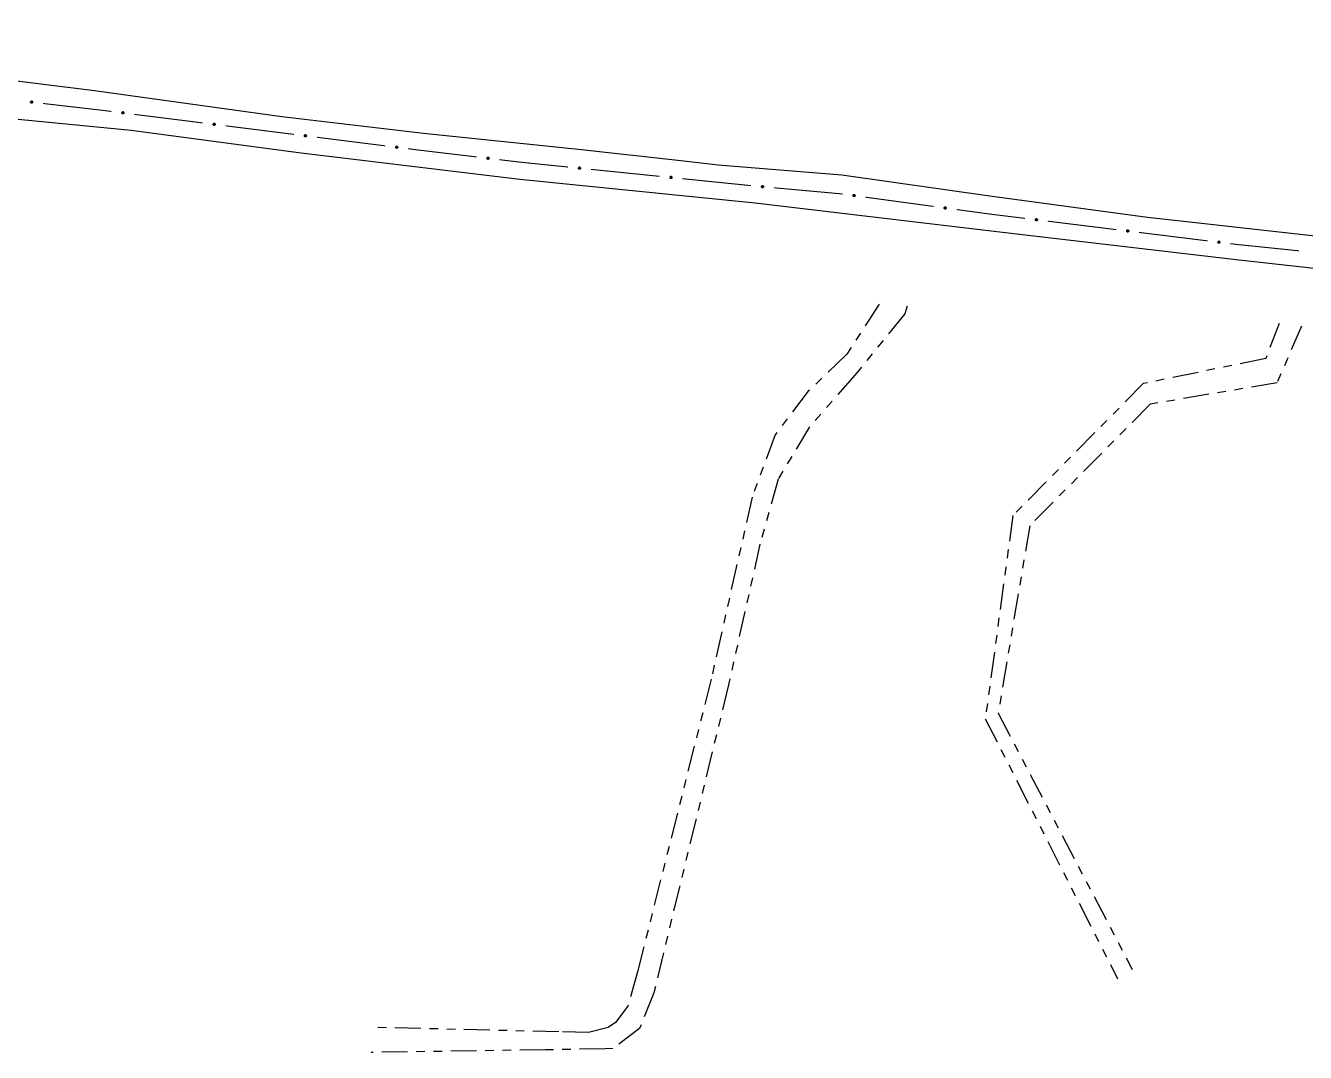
# Model space of a CAD drawing. Extents: x 211453 to 215163, y 4877397 to 4881305.
# Drawn here: x 212840 to 213062.6, y 4878613 to 4878791.7 of the extents above; entities that cross this region are included whole.
import ezdxf

# ---------------------------------------------------------------- set-up
doc = ezdxf.new("R2010")
doc.units = 0
doc.header["$LTSCALE"] = 1.5
doc.header["$MEASUREMENT"] = 0
doc.linetypes.add('TRACO_25', pattern=[8, 3, -1, 1, -1, 1, -1])
for name, color, linetype in [('SV-EIXO-ROD-ESTR', 7, 'CONTINUOUS'), ('SV-EST-MUNIC-PAV', 20, 'CONTINUOUS'), ('SV-RUA-NAO-PAV', 7, 'CONTINUOUS')]:
    doc.layers.add(name, color=color, linetype=linetype)

msp = doc.modelspace()

# ---------------------------------------------------------------- linework, layer by layer
at = {"layer": 'SV-EIXO-ROD-ESTR'}
for points in [[(212841.171899, 4878778.209298), (212841.134022, 4878778.178356), (212841.095142, 4878778.159508), (212841.058189, 4878778.153122), (212841.024064, 4878778.155993), (212840.989482, 4878778.162863), (212840.956145, 4878778.177481), (212840.922739, 4878778.201901), (212840.891433, 4878778.239679), (212840.874744, 4878778.280777), (212840.866544, 4878778.31667), (212840.867489, 4878778.352427), (212840.874726, 4878778.385909), (212840.891055, 4878778.420035), (212840.916133, 4878778.453648), (212840.954882, 4878778.484207), (212840.993126, 4878778.502424), (212841.029031, 4878778.507662), (212841.064972, 4878778.506484), (212841.100192, 4878778.499048), (212841.132834, 4878778.48451), (212841.166631, 4878778.459199), (212841.196287, 4878778.420555), (212841.214891, 4878778.382618), (212841.220632, 4878778.346797), (212841.218676, 4878778.311439), (212841.212208, 4878778.27667), (212841.198908, 4878778.242547), (212841.171899, 4878778.209298)], [(212857.060716, 4878776.337466), (212857.02252, 4878776.306918), (212856.983447, 4878776.288475), (212856.94643, 4878776.282472), (212856.912336, 4878776.285696), (212856.877828, 4878776.292924), (212856.844644, 4878776.307887), (212856.811492, 4878776.332652), (212856.78058, 4878776.370752), (212856.764317, 4878776.412021), (212856.75649, 4878776.447997), (212856.757805, 4878776.483741), (212856.765388, 4878776.517147), (212856.782071, 4878776.551102), (212856.807496, 4878776.584453), (212856.846559, 4878776.61461), (212856.88499, 4878776.632429), (212856.920947, 4878776.637295), (212856.956874, 4878776.635745), (212856.992015, 4878776.627944), (212857.024505, 4878776.613068), (212857.058038, 4878776.587409), (212857.087291, 4878776.548459), (212857.105501, 4878776.510332), (212857.110871, 4878776.474453), (212857.108549, 4878776.439117), (212857.10172, 4878776.404417), (212857.088068, 4878776.370434), (212857.060716, 4878776.337466)], [(212872.935948, 4878774.343222), (212872.897752, 4878774.312674), (212872.858679, 4878774.29423), (212872.821662, 4878774.288227), (212872.787568, 4878774.291452), (212872.75306, 4878774.298679), (212872.719876, 4878774.313642), (212872.686724, 4878774.338407), (212872.655812, 4878774.376507), (212872.639549, 4878774.417776), (212872.631722, 4878774.453752), (212872.633037, 4878774.489497), (212872.64062, 4878774.522902), (212872.657303, 4878774.556858), (212872.682728, 4878774.590209), (212872.721791, 4878774.620365), (212872.760222, 4878774.638184), (212872.796179, 4878774.64305), (212872.832106, 4878774.6415), (212872.867247, 4878774.6337), (212872.899736, 4878774.618824), (212872.93327, 4878774.593164), (212872.962523, 4878774.554214), (212872.980733, 4878774.516088), (212872.986103, 4878774.480208), (212872.98378, 4878774.444872), (212872.976952, 4878774.410173), (212872.9633, 4878774.376189), (212872.935948, 4878774.343222)], [(212888.811187, 4878772.34902), (212888.772992, 4878772.318472), (212888.733919, 4878772.300028), (212888.696902, 4878772.294024), (212888.662808, 4878772.297249), (212888.6283, 4878772.304475), (212888.595116, 4878772.319438), (212888.561963, 4878772.344202), (212888.531051, 4878772.382302), (212888.514787, 4878772.42357), (212888.506959, 4878772.459546), (212888.508274, 4878772.495291), (212888.515857, 4878772.528697), (212888.532538, 4878772.562652), (212888.557963, 4878772.596004), (212888.597026, 4878772.626161), (212888.635456, 4878772.64398), (212888.671413, 4878772.648847), (212888.70734, 4878772.647298), (212888.742482, 4878772.639497), (212888.774971, 4878772.624622), (212888.808505, 4878772.598963), (212888.837759, 4878772.560014), (212888.855969, 4878772.521887), (212888.86134, 4878772.486008), (212888.859018, 4878772.450672), (212888.85219, 4878772.415972), (212888.838539, 4878772.381989), (212888.811187, 4878772.34902)], [(212904.68645, 4878770.355026), (212904.648255, 4878770.324477), (212904.609182, 4878770.306033), (212904.572165, 4878770.300029), (212904.538071, 4878770.303254), (212904.503563, 4878770.31048), (212904.470379, 4878770.325443), (212904.437227, 4878770.350207), (212904.406314, 4878770.388307), (212904.39005, 4878770.429575), (212904.382223, 4878770.465551), (212904.383538, 4878770.501296), (212904.39112, 4878770.534702), (212904.407802, 4878770.568657), (212904.433226, 4878770.602009), (212904.472289, 4878770.632166), (212904.510719, 4878770.649985), (212904.546676, 4878770.654852), (212904.582603, 4878770.653303), (212904.617745, 4878770.645502), (212904.650235, 4878770.630627), (212904.683768, 4878770.604968), (212904.713022, 4878770.566019), (212904.731233, 4878770.527892), (212904.736603, 4878770.492013), (212904.734281, 4878770.456677), (212904.727454, 4878770.421977), (212904.713802, 4878770.387994), (212904.68645, 4878770.355026)], [(212920.571647, 4878768.436426), (212920.533648, 4878768.405635), (212920.494694, 4878768.386942), (212920.457716, 4878768.380702), (212920.423602, 4878768.383708), (212920.389048, 4878768.390714), (212920.355769, 4878768.405464), (212920.32246, 4878768.430017), (212920.291304, 4878768.467918), (212920.274777, 4878768.509082), (212920.26672, 4878768.545007), (212920.267807, 4878768.58076), (212920.275175, 4878768.614213), (212920.29164, 4878768.648275), (212920.316851, 4878768.681788), (212920.355721, 4878768.712194), (212920.394036, 4878768.730258), (212920.429961, 4878768.735355), (212920.465898, 4878768.734035), (212920.501089, 4878768.726459), (212920.533672, 4878768.711792), (212920.567369, 4878768.686347), (212920.596871, 4878768.647585), (212920.615325, 4878768.609576), (212920.620924, 4878768.573732), (212920.618828, 4878768.538381), (212920.612222, 4878768.503639), (212920.598788, 4878768.469569), (212920.571647, 4878768.436426)], [(212936.480661, 4878766.719895), (212936.443197, 4878766.688455), (212936.404569, 4878766.669096), (212936.367704, 4878766.662222), (212936.333543, 4878766.664642), (212936.298874, 4878766.671054), (212936.265347, 4878766.68523), (212936.231621, 4878766.709207), (212936.199819, 4878766.746568), (212936.182588, 4878766.787442), (212936.173915, 4878766.823223), (212936.174387, 4878766.858989), (212936.181181, 4878766.892564), (212936.197058, 4878766.926903), (212936.22169, 4878766.960845), (212936.260031, 4878766.991913), (212936.298031, 4878767.010633), (212936.333864, 4878767.016346), (212936.369817, 4878767.015643), (212936.405133, 4878767.008672), (212936.437964, 4878766.994567), (212936.472093, 4878766.969705), (212936.502256, 4878766.931455), (212936.521359, 4878766.893768), (212936.527574, 4878766.858026), (212936.526085, 4878766.822645), (212936.520076, 4878766.787794), (212936.507229, 4878766.753498), (212936.480661, 4878766.719895)], [(212952.39849, 4878765.10041), (212952.361025, 4878765.06897), (212952.322397, 4878765.049611), (212952.285532, 4878765.042737), (212952.251372, 4878765.045157), (212952.216703, 4878765.051569), (212952.183176, 4878765.065745), (212952.149449, 4878765.089722), (212952.117647, 4878765.127083), (212952.100416, 4878765.167957), (212952.091743, 4878765.203738), (212952.092216, 4878765.239504), (212952.099009, 4878765.273079), (212952.114886, 4878765.307418), (212952.139518, 4878765.34136), (212952.17786, 4878765.372428), (212952.21586, 4878765.391148), (212952.251692, 4878765.396861), (212952.287646, 4878765.396158), (212952.322962, 4878765.389187), (212952.355792, 4878765.375082), (212952.389921, 4878765.35022), (212952.420085, 4878765.31197), (212952.439188, 4878765.274283), (212952.445402, 4878765.238541), (212952.443913, 4878765.20316), (212952.437905, 4878765.168309), (212952.425058, 4878765.134013), (212952.39849, 4878765.10041)], [(212968.318913, 4878763.494813), (212968.28181, 4878763.462949), (212968.243405, 4878763.44315), (212968.206621, 4878763.435856), (212968.172435, 4878763.437886), (212968.137695, 4878763.443902), (212968.104008, 4878763.457695), (212968.070011, 4878763.481285), (212968.037785, 4878763.518281), (212968.020088, 4878763.558956), (212968.011008, 4878763.594636), (212968.011072, 4878763.630405), (212968.017482, 4878763.664055), (212968.032967, 4878763.698573), (212968.05721, 4878763.732793), (212968.095194, 4878763.764297), (212968.132978, 4878763.783449), (212968.168743, 4878763.78957), (212968.204702, 4878763.789278), (212968.240095, 4878763.782711), (212968.273085, 4878763.768981), (212968.307495, 4878763.74451), (212968.338093, 4878763.706607), (212968.357625, 4878763.66914), (212968.364247, 4878763.633471), (212968.363162, 4878763.598075), (212968.357551, 4878763.563158), (212968.345096, 4878763.528718), (212968.318913, 4878763.494813)], [(212984.236095, 4878761.940882), (212984.197599, 4878761.910715), (212984.158344, 4878761.892659), (212984.12127, 4878761.887023), (212984.08721, 4878761.890586), (212984.052775, 4878761.898155), (212984.019741, 4878761.913445), (212983.986836, 4878761.938538), (212983.956303, 4878761.976942), (212983.94045, 4878762.01837), (212983.932979, 4878762.054422), (212983.934649, 4878762.090152), (212983.942563, 4878762.123481), (212983.959581, 4878762.157269), (212983.985335, 4878762.190367), (212984.024695, 4878762.220135), (212984.063301, 4878762.237572), (212984.099304, 4878762.242081), (212984.135214, 4878762.240175), (212984.170277, 4878762.232027), (212984.202617, 4878762.21683), (212984.235894, 4878762.190839), (212984.26476, 4878762.151601), (212984.282591, 4878762.113296), (212984.287605, 4878762.077365), (212984.284933, 4878762.042054), (212984.277761, 4878762.007424), (212984.263773, 4878761.973577), (212984.236095, 4878761.940882)], [(213000.090784, 4878759.78941), (213000.052288, 4878759.759243), (213000.013034, 4878759.741187), (212999.975959, 4878759.735551), (212999.941899, 4878759.739114), (212999.907464, 4878759.746683), (212999.87443, 4878759.761974), (212999.841525, 4878759.787066), (212999.810992, 4878759.825471), (212999.795139, 4878759.866899), (212999.787669, 4878759.902951), (212999.789338, 4878759.93868), (212999.797252, 4878759.972009), (212999.81427, 4878760.005798), (212999.840024, 4878760.038895), (212999.879384, 4878760.068663), (212999.91799, 4878760.0861), (212999.953993, 4878760.09061), (212999.989903, 4878760.088704), (213000.024966, 4878760.080555), (213000.057306, 4878760.065358), (213000.090583, 4878760.039367), (213000.119449, 4878760.00013), (213000.13728, 4878759.961824), (213000.142294, 4878759.925893), (213000.139622, 4878759.890582), (213000.13245, 4878759.855952), (213000.118462, 4878759.822106), (213000.090784, 4878759.78941)], [(213015.959967, 4878757.739252), (213015.921852, 4878757.708604), (213015.882827, 4878757.690058), (213015.845826, 4878757.683958), (213015.811724, 4878757.687093), (213015.777197, 4878757.694229), (213015.743974, 4878757.709105), (213015.710757, 4878757.733783), (213015.679745, 4878757.771802), (213015.663373, 4878757.813027), (213015.655452, 4878757.848983), (213015.656673, 4878757.884731), (213015.664168, 4878757.918156), (213015.680761, 4878757.952155), (213015.706099, 4878757.985573), (213015.745083, 4878758.015832), (213015.783466, 4878758.033752), (213015.81941, 4878758.038713), (213015.855341, 4878758.037257), (213015.890503, 4878758.029549), (213015.923031, 4878758.014759), (213015.956632, 4878757.989187), (213015.985988, 4878757.950314), (213016.004298, 4878757.912235), (213016.009762, 4878757.87637), (213016.007532, 4878757.841028), (213016.000795, 4878757.806311), (213015.987233, 4878757.772292), (213015.959967, 4878757.739252)], [(213031.840386, 4878755.786741), (213031.802271, 4878755.756093), (213031.763246, 4878755.737547), (213031.726245, 4878755.731447), (213031.692143, 4878755.734582), (213031.657616, 4878755.741718), (213031.624392, 4878755.756594), (213031.591176, 4878755.781272), (213031.560163, 4878755.819291), (213031.543792, 4878755.860516), (213031.53587, 4878755.896472), (213031.537092, 4878755.93222), (213031.544587, 4878755.965645), (213031.56118, 4878755.999644), (213031.586517, 4878756.033062), (213031.625501, 4878756.063321), (213031.663885, 4878756.081241), (213031.699829, 4878756.086202), (213031.73576, 4878756.084746), (213031.770922, 4878756.077038), (213031.80345, 4878756.062248), (213031.837051, 4878756.036676), (213031.866407, 4878755.997803), (213031.884716, 4878755.959724), (213031.890181, 4878755.923859), (213031.887951, 4878755.888517), (213031.881214, 4878755.8538), (213031.867651, 4878755.819781), (213031.840386, 4878755.786741)], [(213047.720231, 4878753.82987), (213047.682106, 4878753.799235), (213047.643075, 4878753.780702), (213047.606072, 4878753.774614), (213047.571971, 4878753.77776), (213047.537446, 4878753.784908), (213047.504228, 4878753.799795), (213047.471019, 4878753.824484), (213047.440019, 4878753.862513), (213047.423662, 4878753.903744), (213047.415752, 4878753.939702), (213047.416986, 4878753.97545), (213047.424492, 4878754.008873), (213047.441096, 4878754.042866), (213047.466444, 4878754.076276), (213047.505438, 4878754.106522), (213047.543828, 4878754.124429), (213047.579774, 4878754.129378), (213047.615704, 4878754.12791), (213047.650864, 4878754.12019), (213047.683387, 4878754.105389), (213047.716979, 4878754.079806), (213047.746322, 4878754.040924), (213047.764619, 4878754.002839), (213047.770071, 4878753.966972), (213047.76783, 4878753.931631), (213047.761082, 4878753.896916), (213047.747508, 4878753.862901), (213047.720231, 4878753.82987)]]:
    msp.add_lwpolyline(points, close=True, dxfattribs=at)
for points in [[(212841.218676, 4878778.311439), (212840.866544, 4878778.31667)], [(212841.220632, 4878778.346797), (212840.867489, 4878778.352427)], [(212841.217122, 4878778.329843), (212840.869062, 4878778.336943)], [(212841.214402, 4878778.365868), (212840.874163, 4878778.369321)], [(212841.214891, 4878778.382618), (212840.874726, 4878778.385909)], [(212841.212208, 4878778.27667), (212840.874744, 4878778.280777)], [(212841.211554, 4878778.293399), (212840.875382, 4878778.296383)], [(212841.200875, 4878778.26029), (212840.887592, 4878778.259266)], [(212841.203547, 4878778.40283), (212840.887709, 4878778.403473)], [(212841.196287, 4878778.420555), (212840.891055, 4878778.420035)], [(212841.198908, 4878778.242547), (212840.891433, 4878778.239679)], [(212841.17747, 4878778.438796), (212840.906677, 4878778.437002)], [(212841.184774, 4878778.227805), (212840.910802, 4878778.222256)], [(212841.166631, 4878778.459199), (212840.916133, 4878778.453648)], [(212841.171899, 4878778.209298), (212840.922739, 4878778.201901)], [(212841.14399, 4878778.470121), (212840.943268, 4878778.468502)], [(212841.150582, 4878778.193282), (212840.946837, 4878778.189264)], [(212841.132834, 4878778.48451), (212840.954882, 4878778.484207)], [(212841.134022, 4878778.178356), (212840.956145, 4878778.177481)], [(212841.112129, 4878778.491644), (212840.980434, 4878778.493068)], [(212841.111905, 4878778.167516), (212840.981721, 4878778.17014)], [(212841.095142, 4878778.159508), (212840.989482, 4878778.162863)], [(212841.100192, 4878778.499048), (212840.993126, 4878778.502424)], [(212857.108549, 4878776.439117), (212856.75649, 4878776.447997)], [(212857.110871, 4878776.474453), (212856.757805, 4878776.483741)], [(212857.107186, 4878776.457537), (212856.759218, 4878776.468242)], [(212857.10172, 4878776.404417), (212856.764317, 4878776.412021)], [(212857.104838, 4878776.493588), (212856.764654, 4878776.500566)], [(212857.10124, 4878776.421152), (212856.765117, 4878776.427619)], [(212857.105501, 4878776.510332), (212856.765388, 4878776.517147)], [(212857.090219, 4878776.388155), (212856.776942, 4878776.390377)], [(212857.094368, 4878776.53066), (212856.778553, 4878776.534576)], [(212857.088068, 4878776.370434), (212856.78058, 4878776.370752)], [(212857.087291, 4878776.548459), (212856.782071, 4878776.551102)], [(212857.068664, 4878776.566895), (212856.797868, 4878776.567906)], [(212857.073782, 4878776.355839), (212856.799767, 4878776.353129)], [(212857.058038, 4878776.587409), (212856.807496, 4878776.584453)], [(212857.060716, 4878776.337466), (212856.811492, 4878776.332652)], [(212857.035511, 4878776.598564), (212856.834783, 4878776.599025)], [(212857.039234, 4878776.321672), (212856.835458, 4878776.319765)], [(212857.02252, 4878776.306918), (212856.844644, 4878776.307887)], [(212857.024505, 4878776.613068), (212856.846559, 4878776.61461)], [(212857.000292, 4878776.296308), (212856.870142, 4878776.300281)], [(212857.003875, 4878776.620417), (212856.872201, 4878776.623205)], [(212856.983447, 4878776.288475), (212856.877828, 4878776.292924)], [(212856.992015, 4878776.627944), (212856.88499, 4878776.632429)], [(212872.867247, 4878774.6337), (212872.760222, 4878774.638184)], [(212872.98378, 4878774.444872), (212872.631722, 4878774.453752)], [(212872.986103, 4878774.480208), (212872.633037, 4878774.489497)], [(212872.982418, 4878774.463292), (212872.63445, 4878774.473998)], [(212872.976952, 4878774.410173), (212872.639549, 4878774.417776)], [(212872.98007, 4878774.499344), (212872.639886, 4878774.506321)], [(212872.976472, 4878774.426908), (212872.640349, 4878774.433375)], [(212872.980733, 4878774.516088), (212872.64062, 4878774.522902)], [(212872.965451, 4878774.393911), (212872.652174, 4878774.396133)], [(212872.9696, 4878774.536415), (212872.653785, 4878774.540332)], [(212872.9633, 4878774.376189), (212872.655812, 4878774.376507)], [(212872.962523, 4878774.554214), (212872.657303, 4878774.556858)], [(212872.943896, 4878774.57265), (212872.673099, 4878774.573662)], [(212872.949014, 4878774.361595), (212872.674999, 4878774.358885)], [(212872.93327, 4878774.593164), (212872.682728, 4878774.590209)], [(212872.935948, 4878774.343222), (212872.686724, 4878774.338407)], [(212872.910743, 4878774.60432), (212872.710015, 4878774.604781)], [(212872.914466, 4878774.327428), (212872.71069, 4878774.325521)], [(212872.897752, 4878774.312674), (212872.719876, 4878774.313642)], [(212872.899736, 4878774.618824), (212872.721791, 4878774.620365)], [(212872.875524, 4878774.302064), (212872.745374, 4878774.306036)], [(212872.879107, 4878774.626172), (212872.747433, 4878774.62896)], [(212872.858679, 4878774.29423), (212872.75306, 4878774.298679)], [(212888.859018, 4878772.450672), (212888.506959, 4878772.459546)], [(212888.86134, 4878772.486008), (212888.508274, 4878772.495291)], [(212888.857655, 4878772.469092), (212888.509687, 4878772.479792)], [(212888.85219, 4878772.415972), (212888.514787, 4878772.42357)], [(212888.855307, 4878772.505143), (212888.515122, 4878772.512115)], [(212888.85171, 4878772.432707), (212888.515587, 4878772.439169)], [(212888.855969, 4878772.521887), (212888.515857, 4878772.528697)], [(212888.844836, 4878772.542215), (212888.529021, 4878772.546126)], [(212888.837759, 4878772.560014), (212888.532538, 4878772.562652)], [(212888.819131, 4878772.578449), (212888.548335, 4878772.579457)], [(212888.808505, 4878772.598963), (212888.557963, 4878772.596004)], [(212888.785978, 4878772.610118), (212888.58525, 4878772.610576)], [(212888.774971, 4878772.624622), (212888.597026, 4878772.626161)], [(212888.754341, 4878772.63197), (212888.622668, 4878772.634756)], [(212888.742482, 4878772.639497), (212888.635456, 4878772.64398)], [(212888.840689, 4878772.39971), (212888.527412, 4878772.401928)], [(212888.838539, 4878772.381989), (212888.531051, 4878772.382302)], [(212888.824253, 4878772.367394), (212888.550238, 4878772.364679)], [(212888.811187, 4878772.34902), (212888.561963, 4878772.344202)], [(212888.789706, 4878772.333226), (212888.58593, 4878772.331316)], [(212888.772992, 4878772.318472), (212888.595116, 4878772.319438)], [(212888.750764, 4878772.307862), (212888.620614, 4878772.311832)], [(212888.733919, 4878772.300028), (212888.6283, 4878772.304475)], [(212904.734281, 4878770.456677), (212904.382223, 4878770.465551)], [(212904.736603, 4878770.492013), (212904.383538, 4878770.501296)], [(212904.732918, 4878770.475097), (212904.38495, 4878770.485797)], [(212904.727454, 4878770.421977), (212904.39005, 4878770.429575)], [(212904.73057, 4878770.511148), (212904.390386, 4878770.51812)], [(212904.726973, 4878770.438712), (212904.39085, 4878770.445174)], [(212904.731233, 4878770.527892), (212904.39112, 4878770.534702)], [(212904.715952, 4878770.405715), (212904.402675, 4878770.407933)], [(212904.720099, 4878770.54822), (212904.404284, 4878770.552131)], [(212904.713802, 4878770.387994), (212904.406314, 4878770.388307)], [(212904.713022, 4878770.566019), (212904.407802, 4878770.568657)], [(212904.694395, 4878770.584454), (212904.423598, 4878770.585462)], [(212904.699516, 4878770.373399), (212904.425502, 4878770.370684)], [(212904.683768, 4878770.604968), (212904.433226, 4878770.602009)], [(212904.68645, 4878770.355026), (212904.437227, 4878770.350207)], [(212904.661241, 4878770.616123), (212904.460513, 4878770.616581)], [(212904.664969, 4878770.339231), (212904.461193, 4878770.337321)], [(212904.648255, 4878770.324477), (212904.470379, 4878770.325443)], [(212904.650235, 4878770.630627), (212904.472289, 4878770.632166)], [(212904.626027, 4878770.313867), (212904.495877, 4878770.317837)], [(212904.629605, 4878770.637975), (212904.497931, 4878770.640761)], [(212904.609182, 4878770.306033), (212904.503563, 4878770.31048)], [(212904.617745, 4878770.645502), (212904.510719, 4878770.649985)], [(212920.618828, 4878768.538381), (212920.26672, 4878768.545007)], [(212920.620924, 4878768.573732), (212920.267807, 4878768.58076)], [(212920.617348, 4878768.556792), (212920.269319, 4878768.56527)], [(212920.614769, 4878768.592828), (212920.274547, 4878768.597627)], [(212920.612222, 4878768.503639), (212920.274777, 4878768.509082)], [(212920.615325, 4878768.609576), (212920.275175, 4878768.614213)], [(212920.611635, 4878768.52037), (212920.275477, 4878768.524686)], [(212920.600825, 4878768.487304), (212920.28754, 4878768.48752)], [(212920.604062, 4878768.629832), (212920.288228, 4878768.631726)], [(212920.598788, 4878768.469569), (212920.291304, 4878768.467918)], [(212920.596871, 4878768.647585), (212920.29164, 4878768.648275)], [(212920.578127, 4878768.665901), (212920.307329, 4878768.665179)], [(212920.584595, 4878768.454883), (212920.310604, 4878768.450419)], [(212920.567369, 4878768.686347), (212920.316851, 4878768.681788)], [(212920.571647, 4878768.436426), (212920.32246, 4878768.430017)], [(212920.544771, 4878768.697358), (212920.344044, 4878768.696534)], [(212920.550267, 4878768.420495), (212920.346508, 4878768.417284)], [(212920.533672, 4878768.711792), (212920.355721, 4878768.712194)], [(212920.533648, 4878768.405635), (212920.355769, 4878768.405464)], [(212920.512996, 4878768.719007), (212920.381307, 4878768.720953)], [(212920.511488, 4878768.394883), (212920.381316, 4878768.398022)], [(212920.494694, 4878768.386942), (212920.389048, 4878768.390714)], [(212920.501089, 4878768.726459), (212920.394036, 4878768.730258)], [(212936.526085, 4878766.822645), (212936.173915, 4878766.823223)], [(212936.527574, 4878766.858026), (212936.174387, 4878766.858989)], [(212936.524288, 4878766.841027), (212936.176165, 4878766.843528)], [(212936.521092, 4878766.877013), (212936.180837, 4878766.87597)], [(212936.521359, 4878766.893768), (212936.181181, 4878766.892564)], [(212936.520076, 4878766.787794), (212936.182588, 4878766.787442)], [(212936.519202, 4878766.804513), (212936.18302, 4878766.803055)], [(212936.50975, 4878766.913828), (212936.193931, 4878766.910299)], [(212936.508961, 4878766.771265), (212936.195719, 4878766.766102)], [(212936.502256, 4878766.931455), (212936.197058, 4878766.926903)], [(212936.507229, 4878766.753498), (212936.199819, 4878766.746568)], [(212936.483199, 4878766.949447), (212936.212454, 4878766.944075)], [(212936.493291, 4878766.73857), (212936.219416, 4878766.729402)], [(212936.472093, 4878766.969705), (212936.22169, 4878766.960845)], [(212936.480661, 4878766.719895), (212936.231621, 4878766.709207)], [(212936.449309, 4878766.980326), (212936.248626, 4878766.976056)], [(212936.459558, 4878766.703599), (212936.255884, 4878766.696889)], [(212936.437964, 4878766.994567), (212936.260031, 4878766.991913)], [(212936.443197, 4878766.688455), (212936.265347, 4878766.68523)], [(212936.417166, 4878767.001427), (212936.285464, 4878767.00111)], [(212936.421224, 4878766.677324), (212936.291017, 4878766.678227)], [(212936.405133, 4878767.008672), (212936.298031, 4878767.010633)], [(212936.404569, 4878766.669096), (212936.298874, 4878766.671054)], [(212952.443913, 4878765.20316), (212952.091743, 4878765.203738)], [(212952.445402, 4878765.238541), (212952.092216, 4878765.239504)], [(212952.442117, 4878765.221542), (212952.093993, 4878765.224043)], [(212952.43892, 4878765.257528), (212952.098666, 4878765.256485)], [(212952.439188, 4878765.274283), (212952.099009, 4878765.273079)], [(212952.437905, 4878765.168309), (212952.100416, 4878765.167957)], [(212952.43703, 4878765.185028), (212952.100848, 4878765.18357)], [(212952.427579, 4878765.294343), (212952.111759, 4878765.290814)], [(212952.42679, 4878765.15178), (212952.113548, 4878765.146617)], [(212952.420085, 4878765.31197), (212952.114886, 4878765.307418)], [(212952.425058, 4878765.134013), (212952.117647, 4878765.127083)], [(212952.401028, 4878765.329962), (212952.130283, 4878765.32459)], [(212952.411119, 4878765.119085), (212952.137245, 4878765.109917)], [(212952.389921, 4878765.35022), (212952.139518, 4878765.34136)], [(212952.39849, 4878765.10041), (212952.149449, 4878765.089722)], [(212952.367137, 4878765.360841), (212952.166454, 4878765.356571)], [(212952.377387, 4878765.084114), (212952.173712, 4878765.077404)], [(212952.355792, 4878765.375082), (212952.17786, 4878765.372428)], [(212952.361025, 4878765.06897), (212952.183176, 4878765.065745)], [(212952.334995, 4878765.381942), (212952.203292, 4878765.381626)], [(212952.339053, 4878765.057839), (212952.208846, 4878765.058742)], [(212952.322962, 4878765.389187), (212952.21586, 4878765.391148)], [(212952.322397, 4878765.049611), (212952.216703, 4878765.051569)], [(212968.363162, 4878763.598075), (212968.011008, 4878763.594636)], [(212968.364247, 4878763.633471), (212968.011072, 4878763.630405)], [(212968.361155, 4878763.616436), (212968.013026, 4878763.614965)], [(212968.357548, 4878763.652383), (212968.017328, 4878763.647458)], [(212968.357625, 4878763.66914), (212968.017482, 4878763.664055)], [(212968.357551, 4878763.563158), (212968.020088, 4878763.558956)], [(212968.356486, 4878763.579866), (212968.020342, 4878763.574573)], [(212968.345788, 4878763.689066), (212968.030029, 4878763.681934)], [(212968.338093, 4878763.706607), (212968.032967, 4878763.698573)], [(212968.346625, 4878763.546504), (212968.033462, 4878763.537767)], [(212968.345096, 4878763.528718), (212968.037785, 4878763.518281)], [(212968.318832, 4878763.72438), (212968.048166, 4878763.715919)], [(212968.307495, 4878763.74451), (212968.05721, 4878763.732793)], [(212968.331329, 4878763.513632), (212968.057577, 4878763.50134)], [(212968.284592, 4878763.75487), (212968.08397, 4878763.74831)], [(212968.273085, 4878763.768981), (212968.095194, 4878763.764297)], [(212968.252211, 4878763.775603), (212968.12052, 4878763.773784)], [(212968.240095, 4878763.782711), (212968.132978, 4878763.783449)], [(212968.318913, 4878763.494813), (212968.070011, 4878763.481285)], [(212968.297998, 4878763.478278), (212968.094413, 4878763.469245)], [(212968.28181, 4878763.462949), (212968.104008, 4878763.457695)], [(212968.259966, 4878763.451568), (212968.129757, 4878763.450985)], [(212968.243405, 4878763.44315), (212968.137695, 4878763.443902)], [(212984.284933, 4878762.042054), (212983.932979, 4878762.054422)], [(212984.287605, 4878762.077365), (212983.934649, 4878762.090152)], [(212984.283753, 4878762.060487), (212983.935908, 4878762.07464)], [(212984.277761, 4878762.007424), (212983.94045, 4878762.01837)], [(212984.277447, 4878762.024163), (212983.941404, 4878762.033961)], [(212984.281763, 4878762.096559), (212983.941664, 4878762.106908)], [(212984.282591, 4878762.113296), (212983.942563, 4878762.123481)], [(212984.266099, 4878761.991277), (212983.952859, 4878761.996603)], [(212984.27166, 4878762.133733), (212983.955899, 4878762.140779)], [(212984.263773, 4878761.973577), (212983.956303, 4878761.976942)], [(212984.26476, 4878762.151601), (212983.959581, 4878762.157269)], [(212984.249343, 4878761.959125), (212983.975315, 4878761.95913)], [(212984.246316, 4878762.170221), (212983.975543, 4878762.173916)], [(212984.235894, 4878762.190839), (212983.985335, 4878762.190367)], [(212984.236095, 4878761.940882), (212983.986836, 4878761.938538)], [(212984.214458, 4878761.925302), (212984.010673, 4878761.925415)], [(212984.213479, 4878762.202217), (212984.012765, 4878762.204668)], [(212984.197599, 4878761.910715), (212984.019741, 4878761.913445)], [(212984.202617, 4878762.21683), (212984.024695, 4878762.220135)], [(212984.175266, 4878761.900325), (212984.045162, 4878761.905587)], [(212984.182061, 4878762.224382), (212984.050421, 4878762.228475)], [(212984.158344, 4878761.892659), (212984.052775, 4878761.898155)], [(212984.170277, 4878762.232027), (212984.063301, 4878762.237572)], [(213000.139622, 4878759.890582), (212999.787669, 4878759.902951)], [(213000.142294, 4878759.925893), (212999.789338, 4878759.93868)], [(213000.138442, 4878759.909015), (212999.790597, 4878759.923168)], [(213000.13245, 4878759.855952), (212999.795139, 4878759.866899)], [(213000.132136, 4878759.872691), (212999.796093, 4878759.882489)], [(213000.136452, 4878759.945087), (212999.796353, 4878759.955436)], [(213000.13728, 4878759.961824), (212999.797252, 4878759.972009)], [(213000.120788, 4878759.839805), (212999.807548, 4878759.845132)], [(213000.126349, 4878759.982261), (212999.810588, 4878759.989307)], [(213000.118462, 4878759.822106), (212999.810992, 4878759.825471)], [(213000.119449, 4878760.00013), (212999.81427, 4878760.005798)], [(213000.104032, 4878759.807653), (212999.830004, 4878759.807659)], [(213000.101006, 4878760.018749), (212999.830232, 4878760.022444)], [(213000.090583, 4878760.039367), (212999.840024, 4878760.038895)], [(213000.090784, 4878759.78941), (212999.841525, 4878759.787066)], [(213000.069147, 4878759.77383), (212999.865362, 4878759.773943)], [(213000.068168, 4878760.050746), (212999.867454, 4878760.053196)], [(213000.052288, 4878759.759243), (212999.87443, 4878759.761974)], [(213000.057306, 4878760.065358), (212999.879384, 4878760.068663)], [(213000.029955, 4878759.748854), (212999.899852, 4878759.754115)], [(213000.03675, 4878760.07291), (212999.905111, 4878760.077003)], [(213000.013034, 4878759.741187), (212999.907464, 4878759.746683)], [(213000.024966, 4878760.080555), (212999.91799, 4878760.0861)], [(213016.007532, 4878757.841028), (213015.655452, 4878757.848983)], [(213016.009762, 4878757.87637), (213015.656673, 4878757.884731)], [(213016.006121, 4878757.859445), (213015.658127, 4878757.869236)], [(213016.000795, 4878757.806311), (213015.663373, 4878757.813027)], [(213016.003679, 4878757.89549), (213015.663477, 4878757.901573)], [(213016.000271, 4878757.823044), (213015.664132, 4878757.828628)], [(213016.004298, 4878757.912235), (213015.664168, 4878757.918156)], [(213015.989337, 4878757.790019), (213015.676055, 4878757.791418)], [(213015.993111, 4878757.932534), (213015.677287, 4878757.93562)], [(213015.987233, 4878757.772292), (213015.679745, 4878757.771802)], [(213015.985988, 4878757.950314), (213015.680761, 4878757.952155)], [(213015.967312, 4878757.968701), (213015.696514, 4878757.969001)], [(213015.972985, 4878757.757659), (213015.698978, 4878757.754229)], [(213015.956632, 4878757.989187), (213015.706099, 4878757.985573)], [(213015.959967, 4878757.739252), (213015.710757, 4878757.733783)], [(213015.934076, 4878758.000283), (213015.733347, 4878758.000217)], [(213015.938527, 4878757.723402), (213015.734757, 4878757.720959)], [(213015.921852, 4878757.708604), (213015.743974, 4878757.709105)], [(213015.923031, 4878758.014759), (213015.745083, 4878758.015832)], [(213015.899651, 4878757.697936), (213015.769492, 4878757.701566)], [(213015.902382, 4878758.022052), (213015.770702, 4878758.024495)], [(213015.882827, 4878757.690058), (213015.777197, 4878757.694229)], [(213015.890503, 4878758.029549), (213015.783466, 4878758.033752)], [(213031.887951, 4878755.888517), (213031.53587, 4878755.896472)], [(213031.890181, 4878755.923859), (213031.537092, 4878755.93222)], [(213031.88654, 4878755.906934), (213031.538545, 4878755.916725)], [(213031.881214, 4878755.8538), (213031.543792, 4878755.860516)], [(213031.884098, 4878755.942979), (213031.543896, 4878755.949062)], [(213031.88069, 4878755.870533), (213031.544551, 4878755.876117)], [(213031.884716, 4878755.959724), (213031.544587, 4878755.965645)], [(213031.869755, 4878755.837508), (213031.556474, 4878755.838907)], [(213031.87353, 4878755.980023), (213031.557706, 4878755.983109)], [(213031.867651, 4878755.819781), (213031.560163, 4878755.819291)], [(213031.866407, 4878755.997803), (213031.56118, 4878755.999644)], [(213031.847731, 4878756.01619), (213031.576933, 4878756.01649)], [(213031.853404, 4878755.805148), (213031.579397, 4878755.801718)], [(213031.837051, 4878756.036676), (213031.586517, 4878756.033062)], [(213031.840386, 4878755.786741), (213031.591176, 4878755.781272)], [(213031.814494, 4878756.047772), (213031.613766, 4878756.047706)], [(213031.818946, 4878755.770891), (213031.615176, 4878755.768448)], [(213031.802271, 4878755.756093), (213031.624392, 4878755.756594)], [(213031.80345, 4878756.062248), (213031.625501, 4878756.063321)], [(213031.78007, 4878755.745425), (213031.649911, 4878755.749055)], [(213031.782801, 4878756.069541), (213031.651121, 4878756.071984)], [(213031.763246, 4878755.737547), (213031.657616, 4878755.741718)], [(213031.770922, 4878756.077038), (213031.663885, 4878756.081241)], [(213047.76783, 4878753.931631), (213047.415752, 4878753.939702)], [(213047.770071, 4878753.966972), (213047.416986, 4878753.97545)], [(213047.766425, 4878753.950048), (213047.418434, 4878753.959954)], [(213047.761082, 4878753.896916), (213047.423662, 4878753.903744)], [(213047.763995, 4878753.986093), (213047.423795, 4878753.99229)], [(213047.760563, 4878753.913649), (213047.424426, 4878753.919345)], [(213047.764619, 4878754.002839), (213047.424492, 4878754.008873)], [(213047.749617, 4878753.880627), (213047.436336, 4878753.88213)], [(213047.753439, 4878754.023141), (213047.437616, 4878754.026332)], [(213047.747508, 4878753.862901), (213047.440019, 4878753.862513)], [(213047.746322, 4878754.040924), (213047.441096, 4878754.042866)], [(213047.727652, 4878754.059317), (213047.456854, 4878754.059706)], [(213047.733255, 4878753.848273), (213047.459247, 4878753.844934)], [(213047.716979, 4878754.079806), (213047.466444, 4878754.076276)], [(213047.720231, 4878753.82987), (213047.471019, 4878753.824484)], [(213047.694426, 4878754.09091), (213047.493698, 4878754.09091)], [(213047.698786, 4878753.814027), (213047.495015, 4878753.811652)], [(213047.682106, 4878753.799235), (213047.504228, 4878753.799795)], [(213047.683387, 4878754.105389), (213047.505438, 4878754.106522)], [(213047.659902, 4878753.788574), (213047.529743, 4878753.792247)], [(213047.66274, 4878754.11269), (213047.531061, 4878754.115176)], [(213047.643075, 4878753.780702), (213047.537446, 4878753.784908)], [(213047.650864, 4878754.12019), (213047.543828, 4878754.124429)]]:
    msp.add_lwpolyline(points, dxfattribs=at)
at = {"layer": 'SV-EIXO-ROD-ESTR', "const_width": 0.18}
for points in [[(212852.992462, 4878776.959464), (212843.028629, 4878778.106381)], [(212853.95527, 4878776.838517), (212852.992462, 4878776.959464)], [(212854.947472, 4878776.713877), (212853.95527, 4878776.838517)], [(212870.822704, 4878774.719633), (212858.91628, 4878776.215316)], [(212886.102923, 4878772.800134), (212874.791512, 4878774.221071)], [(212886.697937, 4878772.725398), (212886.102923, 4878772.800134)], [(212902.573201, 4878770.731403), (212890.666753, 4878772.2269)], [(212908.76033, 4878769.954276), (212906.542016, 4878770.232905)], [(212909.519221, 4878769.863876), (212908.76033, 4878769.954276)], [(212918.456037, 4878768.799302), (212909.519221, 4878769.863876)], [(212926.218573, 4878767.87461), (212922.427955, 4878768.326158)], [(212926.400218, 4878767.856131), (212926.218573, 4878767.87461)], [(212934.359132, 4878767.046388), (212926.400218, 4878767.856131)], [(212950.276961, 4878765.426903), (212938.338589, 4878766.641517)], [(212966.19479, 4878763.807418), (212954.256418, 4878765.022032)], [(212981.658073, 4878762.401807), (212970.177615, 4878763.437639)], [(212982.126685, 4878762.338217), (212981.658073, 4878762.401807)], [(212997.981375, 4878760.186745), (212986.090358, 4878761.800349)], [(213007.872802, 4878758.844485), (213001.945047, 4878759.648877)], [(213007.890584, 4878758.842299), (213007.872802, 4878758.844485)], [(213013.845741, 4878758.110107), (213007.890584, 4878758.842299)], [(213029.72616, 4878756.157596), (213017.815846, 4878757.62198)], [(213034.580083, 4878755.560803), (213033.696265, 4878755.669469)], [(213034.688787, 4878755.547402), (213034.580083, 4878755.560803)], [(213045.606128, 4878754.201427), (213034.688787, 4878755.547402)], [(213050.560669, 4878753.590593), (213049.576071, 4878753.711982)], [(213050.568575, 4878753.589782), (213050.560669, 4878753.590593)], [(213061.510945, 4878752.465269), (213050.568575, 4878753.589782)]]:
    msp.add_lwpolyline(points, dxfattribs=at)
at = {"layer": 'SV-EST-MUNIC-PAV', "linetype": 'Continuous'}
for points in [[(213263.686548, 4878732.29587, 13.328738), (213207.068261, 4878739.109329, 11.881556), (213169.632939, 4878743.051722, 11.891014), (213131.01752, 4878746.864238, 11.900473), (213109.834291, 4878749.875445, 11.862638), (213093.601702, 4878752.596291, 11.872097), (213064.847791, 4878754.98825, 12.326115), (213035.16353, 4878758.26012, 12.534206), (213008.129463, 4878761.911696, 13.149023), (212981.975483, 4878765.60319, 13.565206), (212960.492566, 4878767.374656, 13.990848), (212953.966217, 4878768.099198, 13.990848), (212936.699146, 4878770.016152, 14.785379), (212909.225251, 4878772.867916, 15.192104), (212884.591658, 4878775.789429, 15.58937), (212874.550046, 4878777.172959, 15.58937), (212851.986728, 4878780.281313, 15.844755), (212822.54238, 4878783.963085, 15.873131), (212806.239245, 4878785.615055, 15.901507), (212791.237964, 4878787.13511, 15.901507), (212785.402149, 4878787.836396, 15.901507), (212759.433311, 4878790.957053, 16.10014), (212753.030365, 4878791.657087, 16.062305)], [(213312.368635, 4878708.636267, 13.915178), (213312.070622, 4878711.45528, 13.915178), (213311.586484, 4878716.034932, 13.915178), (213306.484757, 4878720.164578, 13.83005), (213302.293785, 4878721.95459, 13.75438), (213246.545935, 4878727.558205, 12.87472), (213231.583873, 4878728.899206, 12.931472), (213201.369377, 4878732.801001, 12.420702), (213159.56323, 4878737.933535, 11.985601), (213121.477849, 4878741.825992, 11.985601), (213090.263031, 4878746.477729, 11.985601), (213050.597329, 4878750.880222, 12.316656), (213009.931408, 4878755.662727, 12.666629), (212966.915141, 4878760.735375, 13.858426), (212925.989364, 4878764.898019, 14.63404), (212887.473739, 4878769.490379, 15.192104), (212858.389368, 4878773.402078, 15.5137), (212821.964271, 4878776.944462, 15.873131), (212780.888316, 4878781.687009, 16.25148), (212768.786682, 4878782.647842, 16.298773), (212765.251834, 4878780.86579, 16.308231), (212763.03743, 4878777.639273, 16.431194)]]:
    msp.add_polyline3d(points, dxfattribs=at)
at = {"layer": 'SV-RUA-NAO-PAV', "linetype": 'TRACO_25'}
for points in [[(212993.343109, 4878742.846545, 13.30982), (212992.950566, 4878741.517518, 13.30982), (212984.255437, 4878730.819584, 13.271986), (212976.357049, 4878721.841946, 13.271986), (212970.898975, 4878712.72413, 13.271986), (212967.751763, 4878701.44653, 13.271986), (212962.277968, 4878676.971622, 13.262527), (212949.281444, 4878623.37286, 13.139564), (212946.8029, 4878617.144247, 13.139564), (212942.173351, 4878613.655296, 13.149023), (212940.84219, 4878613.631741, 13.149023), (212930.45807, 4878613.447994, 13.149023), (212900.127346, 4878612.995796, 13.470618)], [(212988.502466, 4878743.196885, 13.470618), (212982.834254, 4878734.489009, 13.300362), (212976.135301, 4878728.020795, 13.290903), (212970.376761, 4878720.452711, 13.243609), (212966.389332, 4878709.615097, 13.234151), (212959.247362, 4878677.921697, 13.054436), (212946.450107, 4878627.022407, 13.063894), (212944.781585, 4878621.043678, 13.063894), (212942.642144, 4878618.174401, 13.063894), (212941.358565, 4878617.345668, 13.063894), (212937.912089, 4878616.455123, 13.063894), (212932.75214, 4878616.572728, 13.063894), (212900.397283, 4878617.347198, 13.300362)], [(213058.043604, 4878739.827601, 12.250445), (213055.712689, 4878733.723042, 12.259904), (213034.431502, 4878729.365652, 12.269362), (213011.745339, 4878706.421898, 12.73284), (213006.944655, 4878671.058996, 12.742298), (213029.959869, 4878625.795635, 12.316656)], [(213061.9218, 4878739.360313, 12.240987), (213057.684095, 4878729.473681, 12.240987), (213035.642634, 4878725.796226, 12.259904), (213014.666168, 4878704.631992, 12.73284), (213009.184646, 4878671.99863, 12.723381), (213032.499699, 4878627.435112, 12.382867)]]:
    msp.add_polyline3d(points, dxfattribs=at)

doc.saveas('drawing.dxf')
